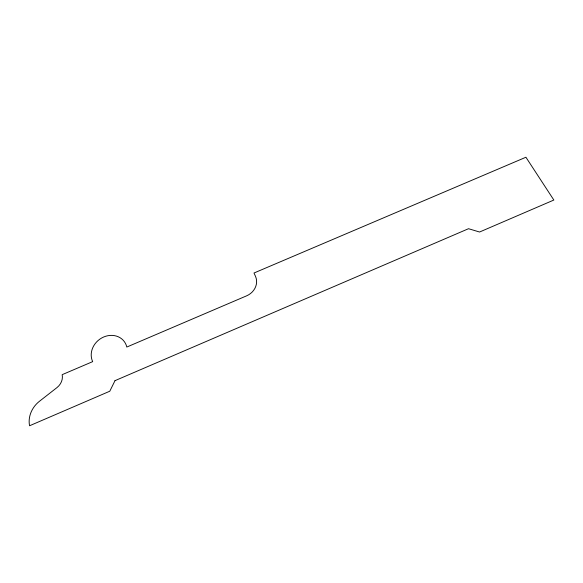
<?xml version="1.0" encoding="UTF-8"?>
<svg xmlns="http://www.w3.org/2000/svg" width="583" height="583" viewBox="0 0 583 583"><rect width="100%" height="100%" fill="white"/><g stroke="black" fill="none" stroke-linecap="round" stroke-linejoin="round"><path stroke-width="0.87" d="M115.011 380.655L109.786 391.222L29.573 425.758A24.02 20.813 -45.7 0 1 39.455 401.279L56.974 387.586A12.768 10.982 -42 0 0 62.162 374.672L92.675 361.635A18.816 16.564 -37.7 0 1 103.708 336.989A18.816 16.564 -37.7 0 1 126.81 347.045L246.609 295.836A16.003 14.407 -20.5 0 0 255.478 276.284L254.006 273.004L525.924 157.242L553.85 200.042L479.576 232.019L468.521 228.711L115.011 380.655"/></g></svg>
